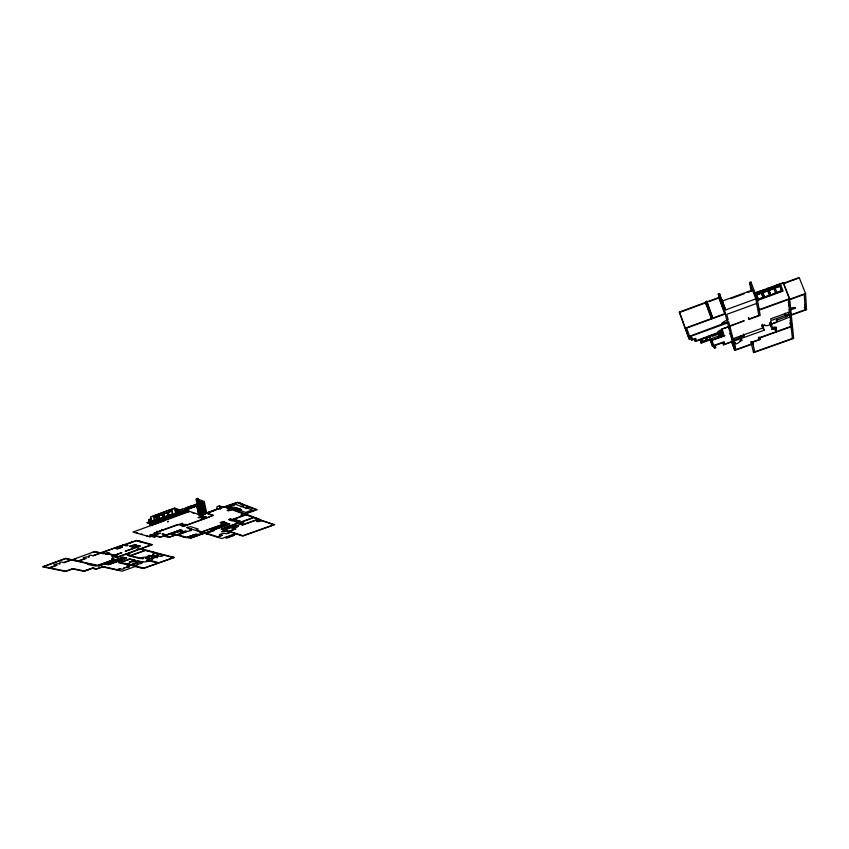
<?xml version="1.0" encoding="UTF-8"?>
<svg xmlns="http://www.w3.org/2000/svg" width="849" height="849" viewBox="0 0 849 849"><rect width="100%" height="100%" fill="white"/><g stroke="black" fill="none" stroke-linecap="round" stroke-linejoin="round"><path stroke-width="1.27" d="M172.994 533.066L173.047 533.214A2.133 0.584 -12.1 0 0 173.62 533.384L173.918 533.395M175.011 533.002L174.958 532.907A2.133 0.584 -12.1 0 0 174.385 532.726L173.992 532.822M178.173 531.092C183.734 529.85 173.143 533.331 178.672 530.869M235.194 526.189L232.382 526.942L234.515 527.654L236.945 526.783L237.805 525.457A3.354 0.902 -13 0 0 235.619 525.998L235.131 526.168M174.947 533.14L174.225 532.822M788.148 315.552L788.732 314.883M702.972 341.5C698.281 336.533 713.447 338.624 702.972 341.5L702.219 339.25M235.077 504.465L231.268 505.781M707.864 336.777L710.836 335.695M708.979 336.756C706.644 339.101 713.149 336.788 709.955 336.406M788.636 314.883L787.936 315.319L788.625 315.032M230.143 505.187L231.416 505.707M178.025 531.241L177.165 531.485M234.961 504.518L233.868 504.051M788.997 314.417L789.114 315.308L788.997 314.417L786.524 315.319L786.577 316.178M149.116 521.307L151.515 520.692M708.628 307.03L712.725 318.099L725.131 313.568L718.222 294.125L719.528 293.637L725.619 309.906L757.181 298.36L750.898 282.048L749.571 282.537L751.174 291.101M706.835 301.278L708.172 305.799L706.877 306.277L705.519 301.766L706.835 301.278L712.725 318.099M679.37 312.071L705.455 302.446L711.42 318.577L685.185 328.16L679.37 312.071L689.197 339.038L690.927 338.411L691.606 340.258L694.567 339.186L695.395 341.5L700.064 339.812M719.092 297.415L706.75 301.968L708.172 305.799M680.802 312.007L705.37 302.955M709.053 301.597L719.209 297.85L724.77 312.75M721.003 301.565L720.663 300.259L721.979 299.771L725.619 309.906M177.208 512.902L176.794 510.928L177.537 510.652L178.163 513.613M730.915 298.636L744.138 293.775M747.757 292.449L751.365 291.122M753.965 293.404L783.34 282.621L789.697 299.251L805.542 293.499L799.164 277.506L783.415 283.29L789.697 299.251M765.692 289.562L761.967 290.464M769.427 288.193L773.099 286.845M782.078 283.545L774.341 285.922M201.16 514.812L197.637 498.437L195.992 499.042L199.483 515.513M198.061 498.586L197.17 498.915L204.238 501.462L206.7 512.796M784.667 283.29L797.88 278.44M193.211 505.495L197.032 504.094L180.084 509.994L174.512 508.137L150.602 516.903L152.364 525.648M756.586 294.773L761.457 292.979L763.145 297.362L758.274 299.145L756.586 294.773L758.348 299.58M762.752 292.502L767.634 290.719L769.406 295.537L764.514 297.32L762.752 292.502L764.514 297.32M774.384 293.712L770.712 295.059L768.939 290.241L773.832 288.448L775.604 293.266M780.051 286.166L775.137 287.96L780.051 286.166L781.823 290.995L778.14 292.343M151.791 516.776L166.765 510.981M174.406 508.625L175.159 508.36L176.136 513.677M756.661 295.197L761.457 292.979M762.827 292.937L767.634 290.719M769.003 290.676L773.832 288.448M153.913 517.455L158.084 516.234L153.913 517.455L154.645 521.074M159.23 518.675L158.636 515.725L162.806 514.505L163.411 517.444L159.145 518.612M163.358 513.995L167.54 512.764L163.358 513.995L164.547 517.763L163.804 514.133M171.965 514.324L168.707 515.205L168.102 512.265L171.848 510.886L172.697 512.998M150.528 525.16L149.817 524.767L148.787 519.673L151.249 518.771M158.636 515.725L162.806 514.505M168.102 512.265L172.283 511.034M157.627 519.492L156.641 516.861L154.56 517.625L155.059 520.108M711.42 318.577L710.114 314.172L711.43 313.695M725.131 313.568L723.974 309.1L725.29 308.612M148.787 519.673L151.621 518.93M157.118 517.009L156.566 517.211L157.065 519.705M200.629 502.205L201.383 501.929L202.03 504.9L201.266 505.176L200.629 502.205L198.645 501.494M176.794 510.928L179.786 511.395L179.033 511.671M202.232 504.975L201.478 505.251L200.842 502.279L201.595 502.003L202.232 504.975L204.206 505.664L203.558 502.704L199.409 501.218M179.765 510.408L182.386 509.156M764.45 296.885L769.406 295.537M770.712 295.059L775.551 292.831M776.856 292.353L781.77 290.56M168.144 515.714L163.963 516.945L167.211 516.054M168.707 515.205L172.899 513.974M759.558 299.135L763.219 297.797L761.532 293.414M159.676 518.813L162.159 517.901M200.842 502.279L203.558 502.704M175.372 513.221L176.114 512.955M148.617 523.249L163.549 518.123M164.101 517.625L168.282 516.394M186.78 509.644L197.127 505.802L198.963 514.377M160.663 518.951L185.315 509.941L200.523 515.046L197.01 498.671M186.748 509.506L196.756 505.855M184.392 510.451L196.957 505.558L199.069 515.375M161.416 519.185L149.541 523.515L148.002 522.888M161.639 519.206L186.196 510.238M150.464 523.791L162.318 519.461M199.833 505.802L201.584 506.259L199.833 505.802L200.343 508.148M151.684 523.515L149.711 524.236L150.252 524.905L152.226 524.183M162.541 519.482L186.037 510.907M149.817 524.767L163.22 519.747M163.454 519.768L186.918 511.204M149.923 524.809L152.884 523.727M756.661 303.443L726.765 314.353L728.166 319.829L726.882 320.296A6.145 1.868 -20.5 0 0 721.586 324.222L728.633 321.654L729.737 325.963L744.233 320.71L729.843 326.356L734.098 342.975L735.308 342.54L735.712 344.1A4.85 1.401 -20.2 0 0 739.935 341.096L741.846 340.417L740.498 336.077M152.289 524.342L164.133 520.023M150.411 525.128L152.502 524.438M164.345 520.044L187.788 511.491M204.206 505.664L203.442 505.94L202.805 502.979M202.136 506.45L203.654 506.98L202.136 506.45L203.909 514.643M189.698 511.406L132.985 532.09L149.997 536.844L151.355 536.345L154.231 537.152L156.566 536.303L160.132 537.311L179.956 530.179L182.726 530.646L180.625 529.723L166.351 534.881L162.658 533.819L162.106 534.021L165.704 535.061L160.493 536.939L156.874 535.921L154.529 536.759L152.47 535.942M199.664 505.081L204.344 506.344L205.925 513.656M136.551 533.087L137.761 532.939L137.007 533.214M140.987 534.329L142.197 534.18L141.443 534.456M223.414 507.299L219.392 505.834L216.803 506.779L217.333 509.22M757.754 306.001L759.165 309.673L789.634 298.604M48.573 568.034L56.48 565.158M63.696 562.537L71.656 559.64M72.154 559.756L94.992 551.457L103.366 553.612A4.383 1.157 -11.3 0 1 109.33 552.858L105.244 554.333L108.555 553.972L113.32 555.119L111.421 555.808L112.726 556.116L116.78 554.652A4.33 1.136 -11.4 0 1 115.464 556.488L117.045 557.146L116.44 557.369M73.141 559.969L76.039 558.918L75.052 558.695M205.065 513.454L201.234 514.844L197.637 498.437M213.003 510.567L216.845 509.177M218.904 508.424L222.767 507.023M207.082 513.221L215.381 510.217M230.408 505.282L232.01 504.709M232.17 504.646L233.772 504.073M146.421 535.846L147.62 535.698L146.866 535.963M85.6 558.302L78.023 561.051L65.681 558.324L42.45 566.792L65.575 571.494L72.632 568.947L84.009 571.313L92.403 568.289L96.383 569.148L103.525 566.676M92.849 555.671L99.991 553.081L95.215 551.946L92.063 552.519M100.723 552.816L136.604 540.378L152.491 544.655L140.923 548.815L174.427 557.475L143.534 568.448L134.46 566.357L135.15 566.113A4.415 1.114 -11.8 0 0 136.71 565.36L132.529 565.498L136.742 565.211A4.149 1.051 -11.8 0 0 137.262 563.81A4.149 1.051 -11.9 0 0 141.868 563.386L140.446 562.505L141.719 562.049L140.021 561.645L130.523 565.041L133.792 565.052M201.807 516.192L198.008 517.572A4.447 1.252 -12.4 0 0 203.898 516.892A4.415 1.231 -12.5 0 0 202.179 518.951L205.957 517.582M202.571 515.916L202.03 516.107L206.721 517.306M100.935 553.028L114.318 548.178L117.332 548.932L122.458 547.074L117.512 548.677L114.806 547.998L123.625 544.803L126.299 545.493L125.567 545.758M226.503 507.723L235.767 504.37L241.349 506.46M789.114 315.308L786.588 316.189M132.253 542.002L128.952 543.445M239.248 503.393L240.023 503.117M228.36 507.798L230.493 508.572M180.572 525.34L180.699 525.287A4.404 1.22 -12.2 0 1 186.589 524.597L182.089 526.221L183.151 526.55L207.75 517.657L200.693 515.279L224.009 506.821L230.44 509.156L227.129 510.355L228.593 510.875L231.894 509.687L244.056 514.091L240.808 515.258L242.453 515.852L232.255 519.514L230.588 518.93L228.593 519.652L232.074 520.851L236.277 519.333A4.277 1.167 -12.9 0 1 234.483 521.328L233.984 521.509M204.11 516.808L204.768 516.574M149.562 536.717L156.991 534.032L153.881 533.14L177.908 524.427L183.469 526.147L206.583 517.784L199.504 515.417L237.582 502.194L257.226 509.633L245.181 513.963L247.452 514.876M103.366 553.612L100.469 553.198L93.326 555.787L90.45 555.119A4.425 1.167 -11.1 0 0 89.219 556.986A4.415 1.157 -11.1 0 0 83.191 557.751L86.089 558.409L78.511 561.157L97.646 565.381L113.702 559.608L111.58 559.109L112.875 558.653L116.133 559.756M152.141 535.857L160.397 533.172L157.829 533.788L155.07 532.992L182.333 523.26A4.436 1.231 -12.1 0 1 180.699 525.287M228.975 508.625L233.326 507.044L236.882 508.264L233.188 509.602L237.89 511.31L241.562 509.984L238.145 511.406L245.499 514.069M241.222 504.147L241.997 503.86M138.96 541.482L139.692 541.206M729.015 328.531L730.278 328.075M208.345 517.147L209.363 516.786M210.372 516.415L211.38 516.054M208.758 517.285L209.767 516.924M210.775 516.553L211.794 516.192M212.802 515.821L213.407 515.322M141.199 542.076L141.932 541.811M701.359 339.292L706.039 337.594L706.962 340.428L702.314 342.105M130.364 546.087L134.758 544.506L136.551 544.973L132.179 546.554M236.616 508.169L232.923 509.506L225.59 506.832L237.2 502.619L244.416 505.346L240.702 506.683L244.671 505.442L249.298 507.193L245.616 508.519L249.553 507.288L256.101 509.761L244.809 513.825M729.418 330.091L730.681 329.635M722.52 332.638L712.332 336.321L712.003 335.27M233.443 509.708L237.518 508.243L239.28 508.891L235.215 510.355M237.688 508.296L238.007 508.233M134.344 547.117L138.705 545.536L140.488 546.003L136.127 547.573M172.538 533.236L174.385 532.567M235.619 510.493L240.225 508.954M711.504 338.624L723.03 334.464M88.487 563.768L87.532 564.32L95.247 566.007L96.882 565.614M176.889 532.365L181.58 530.667M701.178 343.081L699.937 339.43L701.178 343.081L710.464 339.727L712.555 346.36L722.945 342.625L723.581 344.843L732.422 341.669L734.693 350.393L752.989 343.856L752.118 341.563M172.58 534.403L173.196 534.18M237.37 511.13L241.424 509.676L239.673 509.029M724.239 342.423L724.059 341.818L713.659 345.554L712.035 340.311L724.95 335.652L724.08 335.758L723.603 334.039L718.604 335.843A4.988 1.486 -20.3 0 1 722.892 332.723M191.248 529.054L189.338 529.744L191.534 530.423A4.627 1.263 -12.3 0 1 185.39 531.166L180.678 532.684A4.054 1.104 -12.2 0 1 182.164 530.848M189.614 529.829L191.524 529.139M785.06 313.175L785.856 315.202L770.966 320.561L770.701 318.831L789.644 311.997L789.474 310.309L795.577 308.102A5.136 1.496 -21.2 0 0 790.599 308.293L789.315 308.76L788.36 299.517L759.239 310.097L760.163 315.372L749.105 319.373L748.478 317.537L748.786 319.054L758.804 315.425L755.843 298.848L749.571 282.537M789.39 310.012L791.247 314.767L805.245 309.726L804.247 294.412L789.74 299.686L790.599 308.293L788.339 302.541M785.856 315.202L786.036 316.804L776.4 320.275L776.644 322.036L771.476 323.904L771.189 322.047L770.563 322.27L769.555 323.257L769.81 324.912A5.009 1.454 -20.8 0 1 764.885 325.146L763.155 325.761L763.941 330.314L741.379 338.411M731.169 336.82L732.4 336.374M805.542 293.499L806.55 309.673L791.289 315.17L793.624 338.422L753.551 352.653L750.845 341.638M769.587 323.448L770.68 323.055L771.433 327.926L772.081 327.714A5.264 1.496 -20.7 0 1 776.612 327.672L771.667 329.454L775.445 328.595L775.901 331.789L758.932 337.86L759.25 339.504L751.365 342.317L751.705 343.93L735.796 349.618L733.95 344.652M125.344 554.567L140.053 549.038L144.999 550.311L130.003 555.702L127.244 555.31L138.981 558.387L143.194 558.642L140.626 558.016A4.468 1.146 -11.8 0 1 146.654 557.241L149.7 556.148L148.002 555.724L148.946 555.384L151.334 555.989A4.192 1.082 -11.9 0 0 152.756 554.195L155.813 553.102L159.708 554.1L152.682 556.615L149.222 555.458M770.245 323.034L772.049 327.725L771.518 324.191L790.154 316.921L788.296 312.188M85.441 570.751L88.943 569.499M122.999 557.284L98.717 566.018L71.433 560.011L64.195 562.643L61.192 561.996A4.457 1.167 -10.8 0 0 60.088 563.853A4.457 1.157 -10.7 0 0 53.965 564.627L56.979 565.264L49.794 567.875L65.797 571.144L72.865 568.586L84.242 570.963L92.637 567.939L96.627 568.798L102.92 566.538L117.173 569.679L119.932 568.703L122.543 569.276A4.16 1.051 -11.6 0 0 123.827 567.556A4.16 1.051 -11.7 0 0 129.43 566.814L126.851 566.23L129.621 565.243L118.393 562.643L129.6 559.151L129.197 558.769L135.5 560.287L131.531 561.709A4.192 1.072 -11.8 0 0 137.177 560.966L142.929 561.794A4.425 1.125 -11.9 0 0 148.862 561.009L146.357 560.393L147.981 559.82L150.485 560.436A4.425 1.125 -11.9 0 0 151.982 558.557L155.006 557.475L157.596 557.56L155.24 556.976A4.139 1.061 -12 0 1 160.811 556.244L163.836 555.161L159.983 554.174L152.969 556.679L157.32 557.496M93.019 568.427L93.719 568.172M220.22 522.655L222.884 521.7L226.906 523.058L202.158 531.941M731.774 339.144L762.561 328.075L762.084 325.326L764.885 325.146M182.917 536.748L183.639 536.494M94.865 568.819L95.555 568.575M126.108 558.048L110.03 563.991M146.304 550.651L147.015 550.385M743.459 334.028L743.904 336.002L740.222 337.318L741.103 340.46L739.935 341.096M126.405 558.101L108.534 564.521L105.064 563.736M740.286 337.594L733.239 340.131L733.642 341.192L740.678 338.666M184.976 537.353L185.698 537.099M246.826 515.099L247.579 514.823M148.023 551.086L148.734 550.831M220.284 522.634L224.062 523.907L199.982 532.461L202.784 533.321A5.115 1.38 -12.5 0 1 196.002 534.159L194.792 534.944M220.782 522.464L224.56 523.727L225.908 523.239L222.141 521.965M200.385 532.588L201.425 532.206L221.854 538.531L235.396 533.713M713.553 345.66L714.465 348.122L715.675 347.687L714.996 345.479M104.639 567.323L105.34 567.068M248.333 515.64L249.075 515.375M196.936 535.592L204.216 533.076M212.483 530.105L229.867 524.056L205.214 532.896M735.361 342.741L734.152 343.176L735.796 349.618M204.62 533.193L190.229 538.351L186.982 537.396M251.187 516.68L251.93 516.415M205.012 533.321L213.927 530.232M153 552.37L153.711 552.115M206.594 533.321L214.606 530.455L213.237 530.02M734.406 344.195L733.196 344.63L731.902 341.149M206.594 533.809L207.326 533.543M252.673 517.211L253.416 516.945M154.688 552.805L155.399 552.55M126.002 563.513L125.185 563.8L130.237 564.978L139.735 561.582L137.177 560.966M129.494 562.261A4.192 1.072 -11.7 0 1 128.178 564.012L120.282 562.664L129.897 559.226L134.45 560.319L129.207 562.197L135.033 560.457M255.061 518.081L255.793 517.816M775.169 328.096L776.517 331.577L791.13 326.345L790.154 316.921M142.908 558.578L130.449 555.808L145.434 550.428L155.537 553.028L152.756 554.195M235.619 525.998L232.913 525.085L243.143 521.732A4.224 1.146 -13 0 1 241.339 523.695L243.016 524.608M256.886 518.739L257.618 518.474M791.332 328.234L792.552 327.788M790.132 320.487L792.404 326.281L760.226 337.796L760.524 339.43L752.649 342.243L754.655 351.9L792.382 338.486L791.172 326.727L789.772 322.864M260.441 520.034L258.521 519.333L242.538 525.043L240.182 524.236A4.468 1.21 -13 0 0 238.272 526.306L237.115 526.507M242.167 524.915L258.149 519.206L253.777 517.614L239.46 523.048M116.929 570.029L120.367 568.798M127.276 566.325L130.046 565.338L132.879 565.583M226.927 530.965L229.039 531.156L234.823 529.086L230.44 527.632L221.409 531.644A4.192 1.125 -12.8 0 0 226.927 530.965L230.567 532.143L226.375 533.639A5.253 1.39 -12.8 0 0 219.424 534.499L222.205 535.379L217.312 537.12M791.48 329.73L792.701 329.295M140.722 562.579L142.929 561.794M146.633 560.467L158.179 563.004L143.81 568.108L135.15 566.113M148.257 559.884L158.869 562.76L173.334 557.613L164.112 555.235L160.811 556.244M221.833 535.263L217.652 536.748L196.161 530.084L198.21 529.033L190.792 526.709L186.525 527.6L201.033 532.079M245.881 514.207L261.174 519.768L256.536 521.424A4.457 1.21 -13.3 0 0 262.352 520.724L274.715 524.693L242.665 536.069L230.939 532.259L226.375 533.639M135.171 566.516L122.129 571.165L102.676 566.888M140.35 567.716L141.04 567.472M170.67 556.923L171.36 556.679M225.675 537.587L233.507 534.796M226.29 537.778L234.122 534.997M142.43 568.193L143.12 567.949M172.676 557.443L173.366 557.199M233.496 503.966L235.088 504.37M787.203 315.902L786.843 315.35L788.392 314.841M178.81 530.996L179.489 531.06L177.632 531.665M173.896 533.299L173.281 533.076M49.295 567.769L43.681 566.633L65.458 558.706L70.934 559.905M104.586 563.906L108.375 564.755L126.703 558.175L122.702 557.22L99.11 565.71L97.953 565.455L113.999 559.682L115.124 559.937M108.035 562.685L111.198 563.407M106.794 563.131L109.967 563.842M110.508 561.794L113.66 562.516M109.266 562.24L112.429 562.961M111.739 561.348L114.891 562.07M114.222 560.457L117.364 561.189M112.981 560.902L116.122 561.635M116.706 559.565L119.836 560.298M115.453 560.011L118.595 560.743M117.937 559.12L121.067 559.852M120.42 558.228L123.54 558.96M119.178 558.674L122.309 559.406M105.711 554.164L108.035 553.559L114.488 555.108L121.874 552.635L113.182 555.946M115.464 556.488L117.502 556.976L139.745 548.963L137.761 548.454L138.493 548.189L140.478 548.698L151.334 544.793L136.318 540.771L125.281 544.771L127.944 545.461L127.212 545.727L123.423 545.207A4.107 1.104 -11.5 0 0 122.15 547M121.672 557.772L124.782 558.525M148.108 557.315L146.654 557.241M151.472 558.154L151.982 558.557M135.087 545.504L137.251 546.066M139.554 541.259L141.794 541.864M163.815 535.984L168.824 537.417L176.168 534.774L186.133 537.704L194.241 534.785L197.477 535.761M165.332 535.464L169.864 536.77M164.6 535.73L169.131 537.035L185.655 531.899L184.127 531.442M170.808 533.48L175.319 534.806M170.193 533.703L174.703 535.019M183.055 536.706L185.114 537.311M188.414 536.876L191.662 537.841M149.795 523.43L151.366 524.066M151.631 523.971L153.361 524.661M153.616 524.565L164.918 520.448M191.322 535.836L194.559 536.801M175.255 531.877L177.112 532.429L175.011 531.973M189.868 536.356L193.116 537.321M192.776 535.316L196.013 536.281M148.352 522.146L149.275 522.422M196.002 534.159L186.451 537.321L178.057 534.849L186.515 531.803L185.39 531.166M205.14 533.278L206.721 533.766M158.678 519.174L157.638 516.096M157.182 518.909L158.094 519.195M159.336 518.537L147.737 522.984L146.813 522.708L158.731 518.346L160.249 518.994M160.503 518.898L165.247 520.32M161.161 519.28L162.063 519.556M162.966 519.832L163.868 520.119M225.049 537.385L226.916 537.969L234.727 535.188L232.891 534.594M209.724 529.224L212.749 530.19M211.008 528.768L213.768 529.649M173.037 514.653L168.855 515.884L168.537 512.403M213.577 527.845L216.325 528.736M212.292 528.311L215.052 529.192M225.038 530.349L221.069 529.065L238.166 522.942L235.895 522.156L240.076 520.66A4.245 1.157 -12.9 0 0 234.483 521.328M214.871 527.388L217.609 528.269M167.762 510.61L174.194 508.562L177.621 509.697M216.155 526.921L218.893 527.813M218.734 525.998L221.462 526.889M217.44 526.454L220.178 527.356M222.746 526.433L220.018 525.531L221.387 525.987L218.968 526.826L220.422 526.73L220.623 527.367M175.499 509.973L177.537 510.652M221.313 525.075L224.03 525.966M183.151 510.907L186.462 509.4L187.396 511.989M222.597 524.608L225.314 525.51M187.459 511.034L188.807 511.48M192.32 512.658L193.784 513.157M225.187 523.684L227.893 524.586M185.156 510.61L188.658 511.788M183.755 510.504L184.636 510.801M223.892 524.141L226.598 525.043M226.577 523.186L229.272 524.088M238.272 526.306L233.677 528.205L235.926 528.959L229.41 531.272L243.016 535.698L273.654 524.82L262.352 520.724M186.706 509.304L187.65 511.894M186.122 507.787L191.863 505.686M206.816 513.061L207.368 513.252M207.92 513.443L208.472 513.624M209.024 513.815L209.576 514.006M210.127 514.197L210.679 514.388M211.231 514.568L211.772 514.759M212.314 514.94L212.866 515.131M206.307 513.242L206.859 513.433M207.411 513.624L207.963 513.815M208.514 514.006L209.066 514.186M209.618 514.377L210.17 514.568M210.722 514.759L211.263 514.94M211.815 515.131L212.356 515.311M232.573 520.67L231.161 520.182L246.072 514.823L253.405 517.487L238.654 522.761L236.383 521.986M241.339 523.695L243.504 524.438M207.453 512.828L211.295 511.438M200.194 504.879L204.344 506.344M200.056 504.2L202.03 504.9M220.124 506.641L222.427 507.469M227.787 507.256L233.433 509.315M233.825 509.57L235.597 510.217M236.001 510.355L237.752 511.002M240.426 510.578L245.541 512.456L252.333 510.016L247.271 508.116M241.604 506.556L246.252 508.286M239.896 503.16L241.869 503.913M804.661 304.918L806.55 309.673M804.3 307.349L805.245 309.726M788.498 304.101L789.4 306.404M780.104 286.612L781.823 290.995M788.965 309.227L791.31 315.414M775.137 287.96L776.909 292.788M784.858 313.78L786.036 316.804M768.939 290.241L770.648 294.624M776.644 319.086L777.557 321.453M774.564 328.319L775.901 331.789M770.605 321.835L771.518 324.191M770.478 324.562L771.38 326.897M762.147 324.201L763.548 328.032M762.105 325.337L763.898 330.028M762.147 325.623L763.941 330.314M759.653 337.127L760.524 339.43M758.369 337.202L759.25 339.504M743.501 334.941L743.904 336.002M740.54 336.926L741.846 340.417M739.797 336.968L741.103 340.46M720.663 300.259L723.974 309.1M718.222 294.125L724.303 310.384M718.88 297.967L724.452 312.867M734.098 344.036L734.958 346.35M732.029 342.158L733.748 346.774M731.456 341.712L734.693 350.393M722.711 342.508L723.581 344.843M705.519 301.766L710.114 314.172M685.185 328.16L689.197 339.038M714.773 345.225L715.675 347.687M709.976 339.324L712.555 346.36M694.524 339.101L695.395 341.5M690.736 337.86L691.606 340.258M705.339 338.114L706.081 340.375M706.686 337.202L707.695 340.311M713.776 345.914L714.465 348.122M720.302 335.451L720.737 336.957M724.176 342.179L724.717 344.132L732.358 341.394L730.363 333.699L729.524 333.784L730.31 333.508L728.58 326.865L721.565 329.189L728.527 326.663L727.561 322.928L689.759 336.66L690.311 338.199L692.041 337.573L692.71 339.43L695.692 338.348L696.509 340.672L722.064 330.993M722.977 334.273L723.454 335.981L711.971 340.12L711.483 338.571L702.293 342.264L701.242 339.165L722.223 331.577L722.573 332.829L723.199 332.606L722.69 330.77L717.66 332.585A5.03 1.507 -20.3 0 1 721.968 329.423M726.882 320.296L725.237 313.992L686.618 328.085L689.611 336.278L727.349 322.121M719.528 293.637L720.875 298.774M721.979 299.771L722.319 301.087L752.437 289.997L752.564 290.676M224.019 521.297L224.56 523.727M219.392 505.834L220.199 509.496M203.813 506.535L205.394 513.847M205.171 513.985L203.59 506.62L201.521 505.898L203.367 514.441L201.404 505.558M203.431 507.065L204.949 514.069M201.744 505.813L203.59 514.367M201.362 506.333L203.134 514.536M200.99 505.41L203.102 515.226M199.059 499.594L202.306 514.685M200.056 505.717L202.073 515.11M200.714 509.984L201.86 515.194M196.713 505.654L198.581 514.356M180.084 509.994L180.604 512.478M177.759 510.727L178.375 513.687M177.006 510.992L177.42 512.976M174.512 508.137L175.817 514.398M171.848 510.886L172.464 513.836M167.104 512.626L167.709 515.576M162.361 514.367L162.966 517.306M159.071 515.863L159.814 519.482M161.83 529.373L162.053 530.466M156.641 516.861L157.15 519.355M154.359 517.593L154.751 519.556M157.086 531.092L157.309 532.185M149.222 519.8L149.944 523.377M750.898 282.048L751.376 284.648M757.181 298.36L759.165 309.673M755.801 292.725L760.672 290.942M772.282 329.232L776.039 328.181L776.517 331.577M766.849 288.671L768.143 288.193M783.34 282.621L783.415 283.29M790.759 309.843L791.247 314.767M127.721 555.14A4.585 1.199 -11.6 0 0 129.165 553.187L116.737 557.432L114.169 556.827A4.309 1.125 -11.5 0 0 112.875 558.653M708.904 337.117C709.838 338.942 711.154 335.291 708.904 337.117M780.687 284.924L755.281 294.253L757.637 300.376L783.096 291.069L780.687 284.924M168.42 521.477L167.656 521.753L168.42 521.477M155.983 534.382L152.035 535.825L149.647 535.157A4.701 1.284 -11.8 0 1 155.983 534.382M107.855 553.813L106.412 554.333L107.855 553.813M230.843 509.294L228.031 510.313L231.628 509.591L230.843 509.294M130.215 546.045L129.483 546.31L134.949 547.732L125.174 551.256L136.275 547.616L130.215 546.045M113.628 555.193L112.195 555.713L113.628 555.193M230.344 519.206L229.347 519.556L231.766 519.694L230.344 519.206M244.31 514.186L241.562 515.173L242.952 515.672L245.701 514.685L244.31 514.186M232.424 525.266L221.939 529.012L224.115 529.723L234.568 525.987L232.424 525.266M149.976 556.222L145.296 558.313A3.343 0.86 -11.9 0 0 149.795 557.729A3.322 0.849 -12 0 0 148.671 559.151L154.72 557.411L149.976 556.222M231.894 527.112L231.161 527.367L234.027 527.823L231.894 527.112M187.544 527.409L188.393 527.675L187.544 527.409"/></g></svg>
